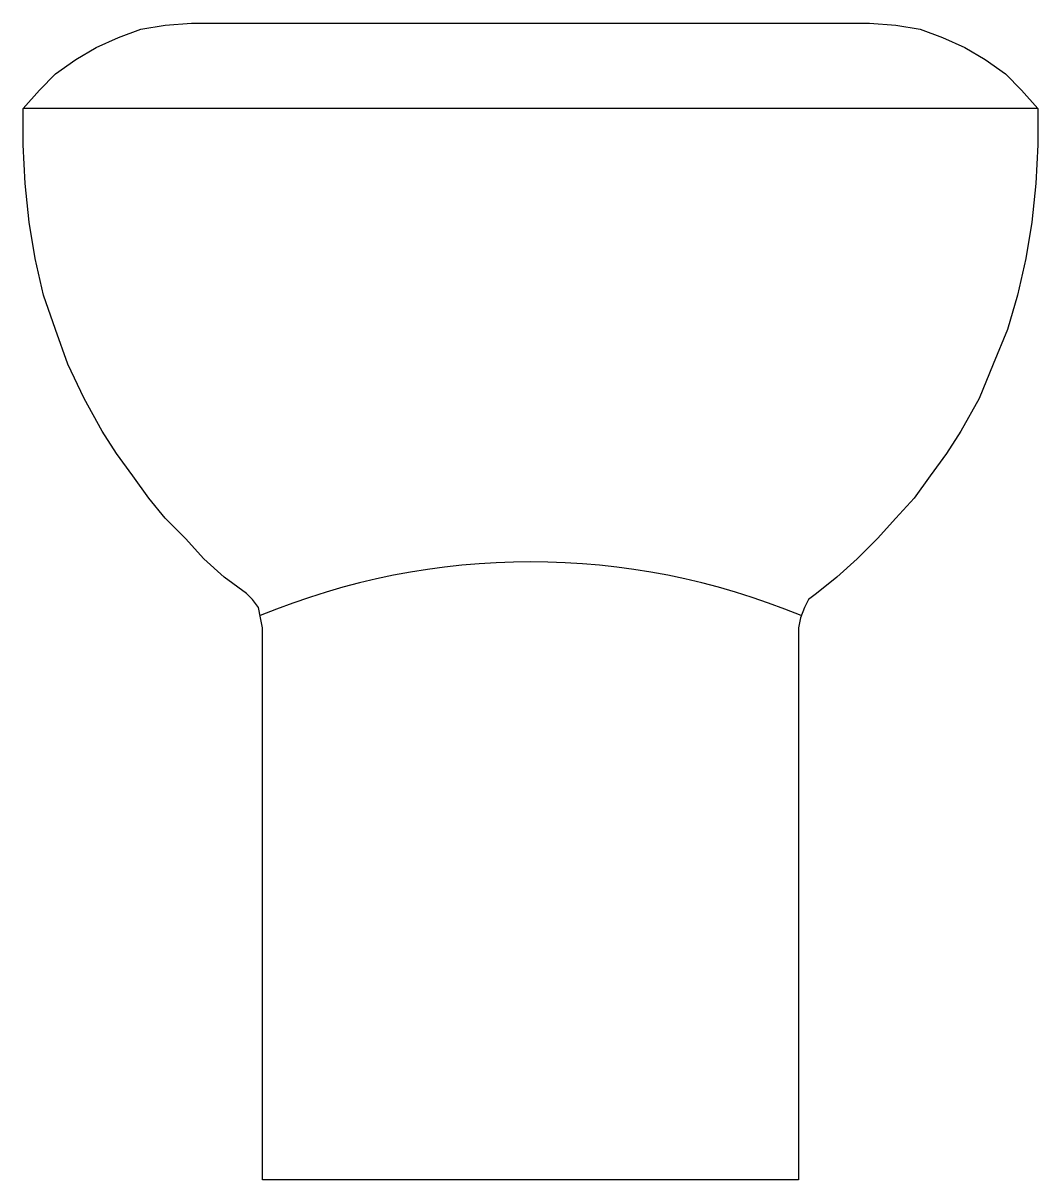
# Model space of a CAD drawing. Extents: x -866.566 to -866.207, y 506.387 to 506.797.
import ezdxf

# ---------------------------------------------------------------- set-up
doc = ezdxf.new("R2010")
doc.units = 0
doc.header["$LTSCALE"] = 50
doc.header["$MEASUREMENT"] = 0
doc.layers.add('A-PECAS', color=2, linetype='CONTINUOUS')

msp = doc.modelspace()

# ---------------------------------------------------------------- linework, layer by layer
at = {"layer": 'A-PECAS'}
for points in [[(-866.2663264440121, 506.7969967625202), (-866.2663264440121, 506.7969967625202), (-866.2569755764226, 506.7962774650133), (-866.2483440063402, 506.7948388699995), (-866.2404317337646, 506.791961679972), (-866.2325194611889, 506.7883651924377), (-866.2253264861201, 506.7840494073964), (-866.2181335110514, 506.7790143248483), (-866.2123791309964, 506.7732599447933), (-866.2066247509414, 506.7667862672314), (-866.2066247509414, 506.7538389121076), (-866.2066247509414, 506.7538389121076), (-866.2073440484482, 506.740172259477), (-866.208782643462, 506.7265056068463), (-866.2109405359827, 506.7135582517226), (-866.2138177260101, 506.7006108965988), (-866.2174142135445, 506.688382838982), (-866.2224492960927, 506.6761547813651), (-866.2274843786407, 506.6639267237481), (-866.2339580562027, 506.6524179636382), (-866.2339580562027, 506.6524179636382), (-866.2389931387507, 506.6445056910625), (-866.2447475188058, 506.6365934184869), (-866.2505018988608, 506.6286811459113), (-866.2569755764226, 506.6214881708425), (-866.2634492539845, 506.6142951957738), (-866.2706422290534, 506.607102220705), (-866.2778352041221, 506.6006285431431), (-866.2850281791908, 506.5948741630881), (-866.2850281791908, 506.5948741630881), (-866.2879053692184, 506.5927162705675), (-866.2893439642321, 506.58983908054), (-866.2907825592458, 506.5862425930056), (-866.2915018567527, 506.5826461054712), (-866.2915018567527, 506.5826461054712), (-866.2915018567527, 506.5099970572768), (-866.2915018567527, 506.4474181741786), (-866.2915018567527, 506.4035410262592), (-866.2915018567527, 506.3869971836011), (-866.4813963985679, 506.3869971836011), (-866.4813963985679, 506.3869971836011), (-866.4813963985679, 506.4035410262592), (-866.4813963985679, 506.4474181741786), (-866.4813963985679, 506.5099970572768), (-866.4813963985679, 506.5826461054712), (-866.4813963985679, 506.5826461054712), (-866.4821156960747, 506.5862425930056), (-866.4828349935816, 506.58983908054), (-866.4849928861022, 506.5927162705675), (-866.4871507786229, 506.5948741630881), (-866.4871507786229, 506.5948741630881), (-866.4950630511985, 506.6006285431431), (-866.5022560262672, 506.607102220705), (-866.5087297038291, 506.6142951957738), (-866.5159226788979, 506.6214881708425), (-866.521677058953, 506.6286811459113), (-866.527431439008, 506.6365934184869), (-866.5331858190629, 506.6445056910625), (-866.538220901611, 506.6524179636382), (-866.538220901611, 506.6524179636382), (-866.5446945791729, 506.6639267237481), (-866.5504489592279, 506.6761547813651), (-866.5547647442692, 506.688382838982), (-866.5590805293104, 506.7006108965988), (-866.5619577193379, 506.7135582517226), (-866.5641156118586, 506.7265056068463), (-866.5655542068723, 506.740172259477), (-866.5662735043792, 506.7538389121076), (-866.5662735043792, 506.7667862672314), (-866.5662735043792, 506.7667862672314), (-866.5605191243242, 506.7732599447933), (-866.5547647442692, 506.7790143248483), (-866.5475717692004, 506.7840494073964), (-866.5403787941317, 506.7883651924377), (-866.532466521556, 506.791961679972), (-866.5245542489804, 506.7948388699995), (-866.5159226788979, 506.7962774650133), (-866.5065718113085, 506.7969967625202), (-866.2663264440121, 506.7969967625202)], [(-866.2066247509414, 506.7667862672314), (-866.5662735043792, 506.7667862672314)]]:
    msp.add_lwpolyline(points, dxfattribs=at)
at = {"layer": 'A-PECAS', "color": 1}
msp.add_arc((-866.3863736686008, 506.3550025005951), 0.2510318504842917, 67.54267922202929, 112.4573207779707, dxfattribs=at)

doc.saveas('drawing.dxf')
